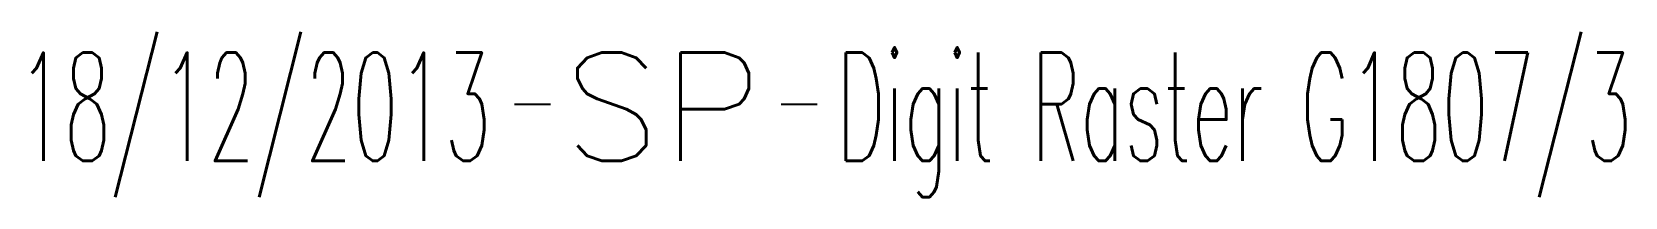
# Model space of a CAD drawing. Header units: millimetres. Extents: x 139995 to 140760, y 128159 to 129016.
# Drawn here: x 140447.97 to 140470.05, y 128261.76 to 128264.04 of the extents above; entities that cross this region are included whole.
import ezdxf
from ezdxf.enums import TextEntityAlignment as Align

# ---------------------------------------------------------------- set-up
doc = ezdxf.new("R2010")
doc.units = ezdxf.units.MM
doc.layers.get('0').update_dxf_attribs({"linetype": 'CONTINUOUS'})
doc.layers.add('L_910', color=7, linetype='CONTINUOUS')
doc.styles.get("Standard").update_dxf_attribs({"font": 'romans.shx', "width": 0.85})

# ---------------------------------------------------------------- blocks, each defined once
blk = doc.blocks.new('GIS_MODF')
at = {"color": 0, "linetype": 'Continuous', "flags": 128}
for points in [[(-2.176, -0.014), (-1.676, -0.014)], [(1.519, -0.014), (2.019, -0.014)]]:
    blk.add_lwpolyline(points, dxfattribs=at)
at = {"color": 0, "linetype": 'Continuous', "width": 0.5}
blk.add_attdef('DATE', text='', height=1.5, dxfattribs=at).set_placement((-2.502, -0.798), align=Align.RIGHT)
at = {"color": 0, "linetype": 'Continuous', "width": 1.771291}
blk.add_attdef('USER', text='', height=1.5, dxfattribs=at).set_placement((-1.507, -0.798), (1.276, -0.798), align=Align.FIT)
at = {"color": 0, "linetype": 'Continuous', "width": 0.5}
blk.add_attdef('DESC', (2.289, -0.798), '', height=1.5, dxfattribs=at)

msp = doc.modelspace()

# ---------------------------------------------------------------- block references
at = {"layer": 'L_910'}
ref = msp.add_blockref('GIS_MODF', (140456.837, 128263.057), dxfattribs=at)
ref.add_attrib('DATE', '18/12/2013', dxfattribs={"layer": '0', "color": 0, "linetype": 'Continuous', "height": 1.5, "width": 0.5}).set_placement((140454.335, 128262.259), align=Align.RIGHT)
ref.add_attrib('USER', 'SP', dxfattribs={"layer": '0', "color": 0, "linetype": 'Continuous', "height": 1.5, "width": 1.025485}).set_placement((140455.33, 128262.259), (140458.114, 128262.259), align=Align.FIT)
ref.add_attrib('DESC', 'Digit Raster G1807/3', (140459.126, 128262.259), dxfattribs={"layer": '0', "color": 0, "linetype": 'Continuous', "height": 1.5, "width": 0.5})

doc.saveas('drawing.dxf')
